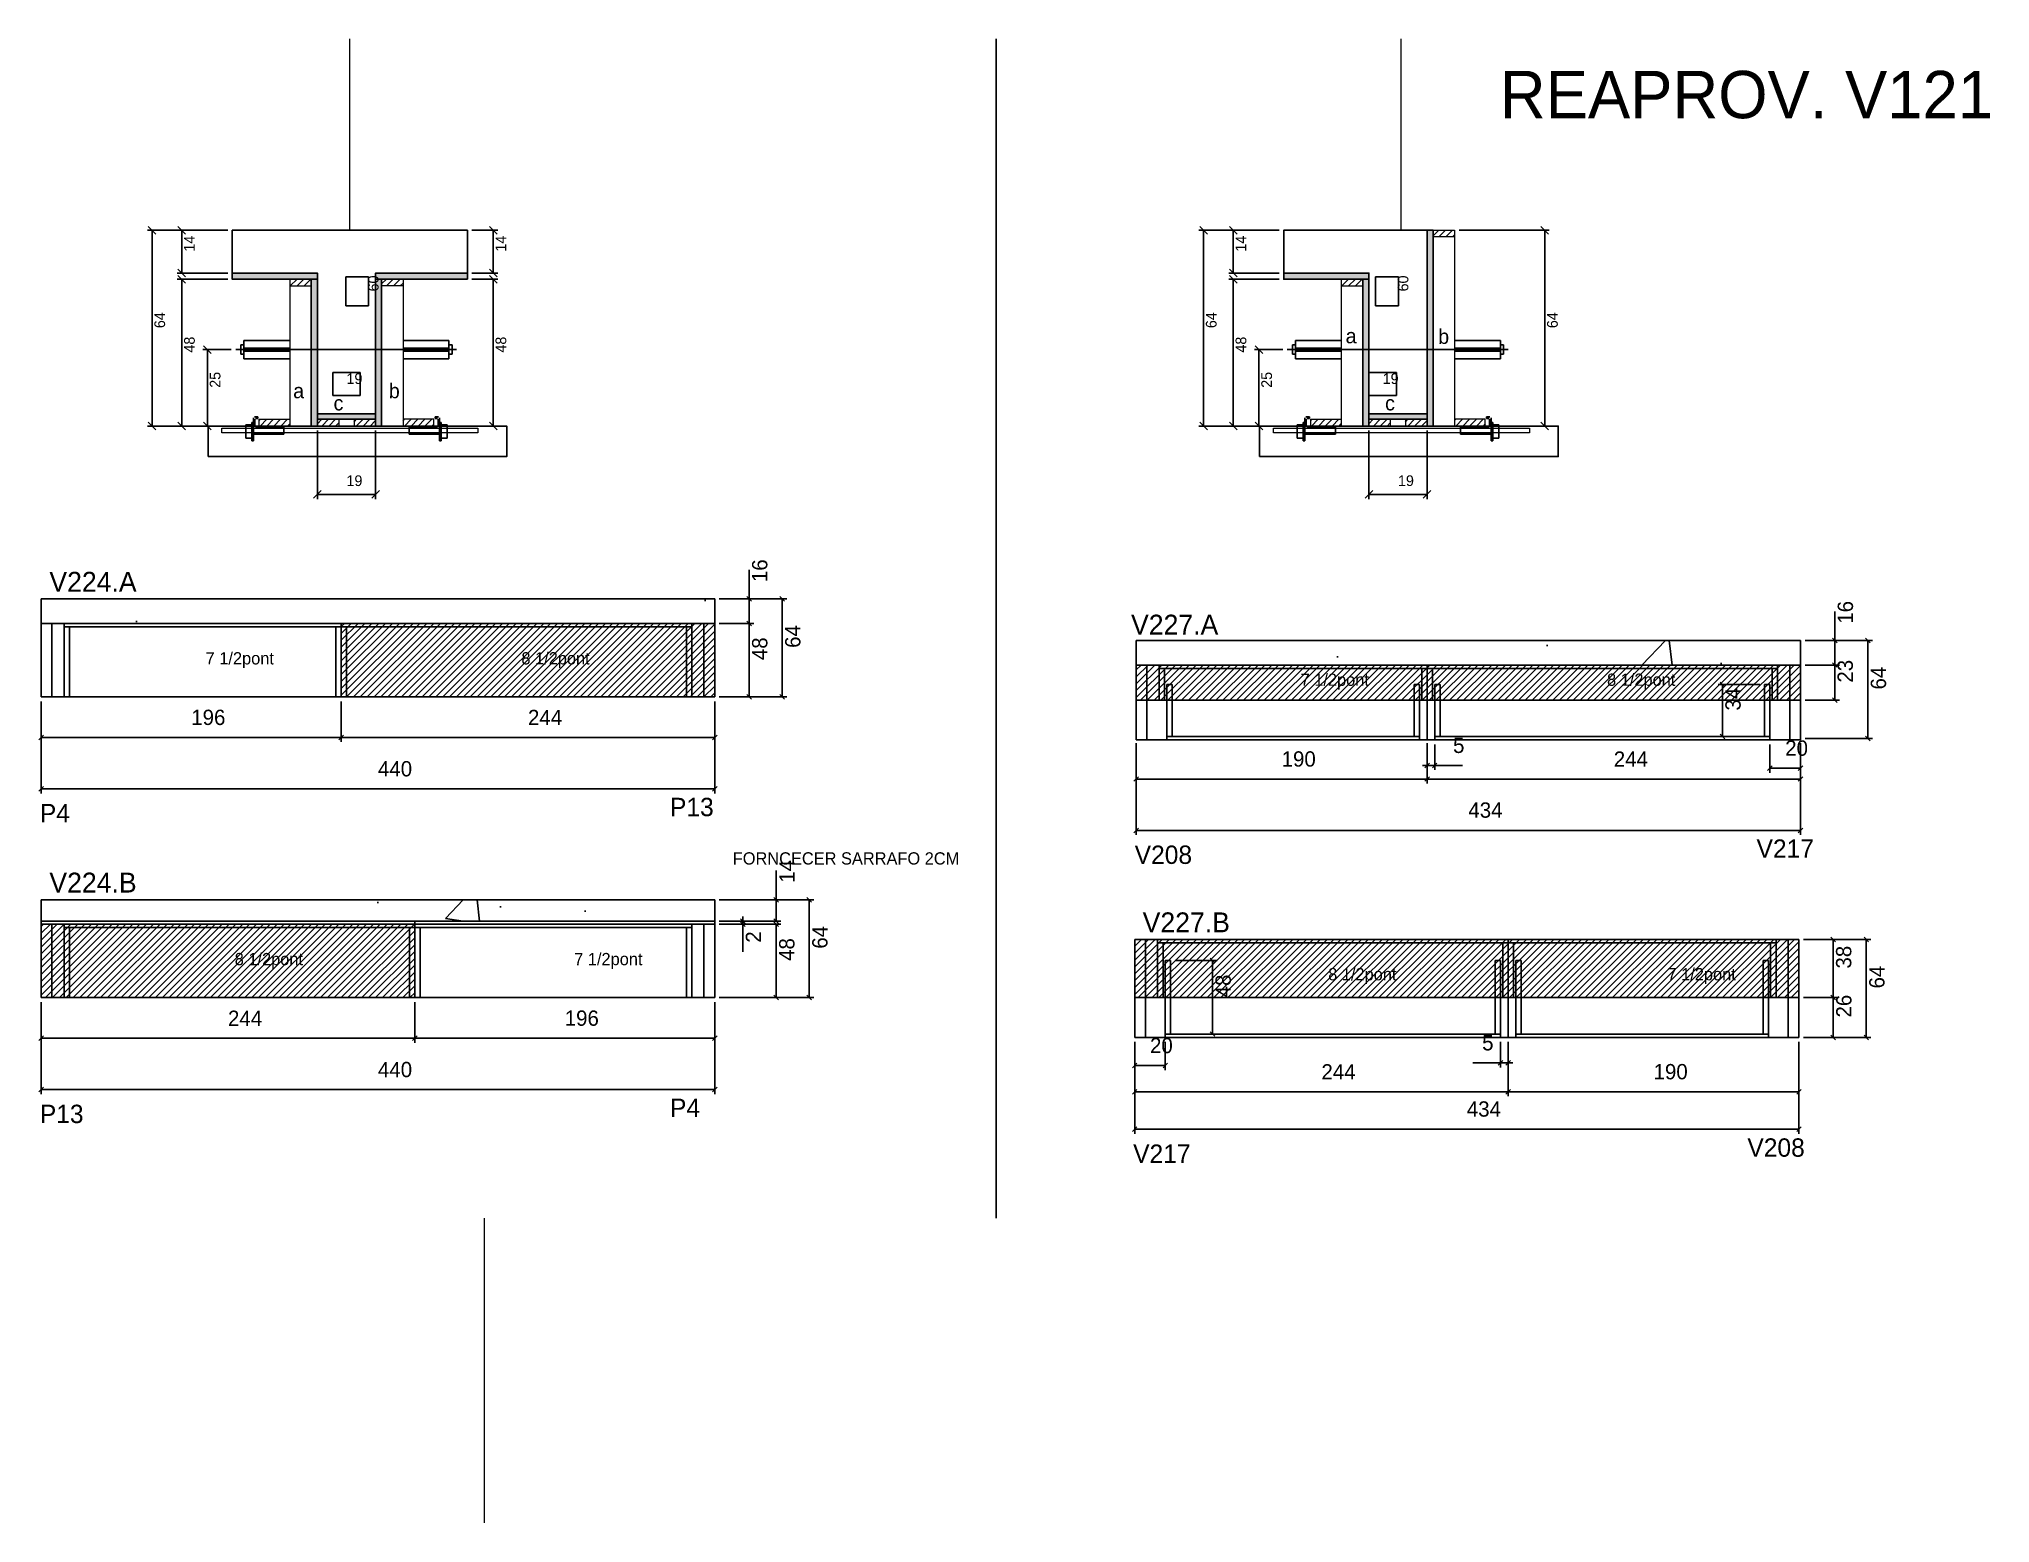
# Model space of a CAD drawing. Header units: metres. Extents: x 2856 to 4131, y 4856 to 5826.
import ezdxf

# ---------------------------------------------------------------- set-up
doc = ezdxf.new("R2010")
doc.units = ezdxf.units.M
for name, color, linetype in [('5', 7, 'Continuous'), ('barrote', 7, 'Continuous'), ('CONCRETO', 7, 'Continuous'), ('COTA', 7, 'Continuous'), ('Cota Seção (2x)', 7, 'Continuous'), ('detalhes', 7, 'Continuous'), ('FOLHA MB', 7, 'Continuous'), ('Hachura', 7, 'Continuous'), ('Madeira', 7, 'Continuous'), ('Painéis', 7, 'Continuous'), ('presilha', 7, 'Continuous'), ('REAPROVEITAMENTO', 7, 'Continuous'), ('SARR_2.2x7', 7, 'Continuous'), ('SARR_3.5x7', 7, 'Continuous'), ('SARRAFO DE PRESSAO', 7, 'Continuous'), ('SCO-___-LAJ', 7, 'Continuous'), ('TENSOR', 7, 'Continuous'), ('texto', 7, 'Continuous'), ('Texto Seção', 7, 'Continuous')]:
    doc.layers.add(name, color=color, linetype=linetype)

msp = doc.modelspace()

# ---------------------------------------------------------------- hatches: boundary and pattern name
at = {"layer": 'COTA'}
h = msp.add_hatch(dxfattribs=at)
h.set_pattern_fill('AR-CONC')
h.paths.add_polyline_path([(3297.7, 5460.5), (3297.7, 5444.5), (2857.7, 5444.5), (2857.7, 5460.5), (3297.7, 5460.5)])
h = msp.add_hatch(dxfattribs=at)
h.set_pattern_fill('AR-CONC')
h.paths.add_polyline_path([(3573.1, 5433.3), (3573.1, 5417.3), (4007.1, 5417.3), (4007.1, 5433.3), (3573.1, 5433.3)])
h = msp.add_hatch(dxfattribs=at)
h.set_pattern_fill('AR-CONC')
h.paths.add_polyline_path([(2857.7, 5263.9), (2857.7, 5249.9), (3297.7, 5249.9), (3297.7, 5263.9), (2857.7, 5263.9)])
at = {"layer": 'Hachura'}
h = msp.add_hatch(color=7, dxfattribs=at)
h.dxf.hatch_style = 1
h.paths.add_polyline_path([(3767.1, 5701.5), (3763.1, 5701.5), (3763.1, 5573.5), (3767.1, 5573.5), (3767.1, 5701.5)])
h = msp.add_hatch(dxfattribs=at)
h.set_pattern_fill('ANSI31')
h.paths.add_polyline_path([(3767.1, 5697.1), (3767.1, 5701.5), (3781.1, 5701.5), (3781.1, 5697.1), (3767.1, 5697.1)])
h = msp.add_hatch(color=7, dxfattribs=at)
h.dxf.hatch_style = 1
h.paths.add_polyline_path([(3038.1, 5669.5), (3038.1, 5673.5), (2982.5, 5673.5), (2982.5, 5669.5), (3038.1, 5669.5)])
h = msp.add_hatch(color=7, dxfattribs=at)
h.dxf.hatch_style = 1
h.paths.add_polyline_path([(3034.1, 5673.5), (3038.1, 5673.5), (3038.1, 5573.5), (3034.1, 5573.5), (3034.1, 5673.5)])
h = msp.add_hatch(color=7, dxfattribs=at)
h.dxf.hatch_style = 1
h.paths.add_polyline_path([(3080.1, 5673.5), (3076.1, 5673.5), (3076.1, 5573.5), (3080.1, 5573.5), (3080.1, 5673.5)])
h = msp.add_hatch(color=7, dxfattribs=at)
h.dxf.hatch_style = 1
h.paths.add_polyline_path([(3136.1, 5669.5), (3136.1, 5673.5), (3076.1, 5673.5), (3076.1, 5669.5), (3136.1, 5669.5)])
h = msp.add_hatch(color=7, dxfattribs=at)
h.dxf.hatch_style = 1
h.paths.add_polyline_path([(3725.1, 5669.5), (3725.1, 5673.5), (3669.5, 5673.5), (3669.5, 5669.5), (3725.1, 5669.5)])
h = msp.add_hatch(color=7, dxfattribs=at)
h.dxf.hatch_style = 1
h.paths.add_polyline_path([(3721.1, 5673.5), (3725.1, 5673.5), (3725.1, 5573.5), (3721.1, 5573.5), (3721.1, 5673.5)])
h = msp.add_hatch(dxfattribs=at)
h.set_pattern_fill('ANSI31')
h.paths.add_polyline_path([(3034.1, 5665.1), (3034.1, 5669.5), (3020.1, 5669.5), (3020.1, 5665.1), (3034.1, 5665.1)])
h = msp.add_hatch(dxfattribs=at)
h.set_pattern_fill('ANSI31')
h.paths.add_polyline_path([(3080.1, 5665.1), (3080.1, 5669.5), (3094.1, 5669.5), (3094.1, 5665.1), (3080.1, 5665.1)])
h = msp.add_hatch(dxfattribs=at)
h.set_pattern_fill('ANSI31')
h.paths.add_polyline_path([(3721.1, 5665.1), (3721.1, 5669.5), (3707.1, 5669.5), (3707.1, 5665.1), (3721.1, 5665.1)])
h = msp.add_hatch(dxfattribs=at)
h.set_pattern_fill('ANSI31')
h.paths.add_polyline_path([(3000.1, 5573.5), (3000.1, 5577.9), (3020.1, 5577.9), (3020.1, 5573.5), (3000.1, 5573.5)])
h = msp.add_hatch(color=7, dxfattribs=at)
h.dxf.hatch_style = 1
h.paths.add_polyline_path([(3076.1, 5577.9), (3076.1, 5581.5), (3038.1, 5581.5), (3038.1, 5577.9), (3076.1, 5577.9)])
h = msp.add_hatch(dxfattribs=at)
h.set_pattern_fill('ANSI31')
h.paths.add_polyline_path([(3038.1, 5573.5), (3038.1, 5577.9), (3052.1, 5577.9), (3052.1, 5573.5), (3038.1, 5573.5)])
h = msp.add_hatch(dxfattribs=at)
h.set_pattern_fill('ANSI31')
h.paths.add_polyline_path([(3076.1, 5573.5), (3076.1, 5577.9), (3062.1, 5577.9), (3062.1, 5573.5), (3076.1, 5573.5)])
h = msp.add_hatch(dxfattribs=at)
h.set_pattern_fill('ANSI31')
h.paths.add_polyline_path([(3114.1, 5573.5), (3114.1, 5577.9), (3094.1, 5577.9), (3094.1, 5573.5), (3114.1, 5573.5)])
h = msp.add_hatch(dxfattribs=at)
h.set_pattern_fill('ANSI31')
h.paths.add_polyline_path([(3687.1, 5573.5), (3687.1, 5577.9), (3707.1, 5577.9), (3707.1, 5573.5), (3687.1, 5573.5)])
h = msp.add_hatch(color=7, dxfattribs=at)
h.dxf.hatch_style = 1
h.paths.add_polyline_path([(3763.1, 5577.9), (3763.1, 5581.5), (3725.1, 5581.5), (3725.1, 5577.9), (3763.1, 5577.9)])
h = msp.add_hatch(dxfattribs=at)
h.set_pattern_fill('ANSI31')
h.paths.add_polyline_path([(3725.1, 5573.5), (3725.1, 5577.9), (3739.1, 5577.9), (3739.1, 5573.5), (3725.1, 5573.5)])
h = msp.add_hatch(dxfattribs=at)
h.set_pattern_fill('ANSI31')
h.paths.add_polyline_path([(3763.1, 5573.5), (3763.1, 5577.9), (3749.1, 5577.9), (3749.1, 5573.5), (3763.1, 5573.5)])
h = msp.add_hatch(dxfattribs=at)
h.set_pattern_fill('ANSI31')
h.paths.add_polyline_path([(3801.1, 5573.5), (3801.1, 5577.9), (3781.1, 5577.9), (3781.1, 5573.5), (3801.1, 5573.5)])
at = {"layer": 'REAPROVEITAMENTO'}
h = msp.add_hatch(dxfattribs=at)
h.set_pattern_fill('ANSI31')
h.paths.add_polyline_path([(3053.7, 5396.5), (3297.7, 5396.5), (3297.7, 5444.5), (3053.7, 5444.5), (3053.7, 5396.5)])
h = msp.add_hatch(dxfattribs=at)
h.set_pattern_fill('ANSI31')
h.paths.add_polyline_path([(3573.1, 5417.3), (3573.1, 5394.3), (4007.1, 5394.3), (4007.1, 5417.3), (3573.1, 5417.3)])
h = msp.add_hatch(dxfattribs=at)
h.set_pattern_fill('ANSI31')
h.paths.add_polyline_path([(2857.7, 5199.9), (3101.7, 5199.9), (3101.7, 5247.9), (2857.7, 5247.9), (2857.7, 5199.9)])
h = msp.add_hatch(dxfattribs=at)
h.set_pattern_fill('ANSI31')
h.paths.add_polyline_path([(4006.1, 5199.9), (4006.1, 5237.9), (3572.1, 5237.9), (3572.1, 5199.9), (4006.1, 5199.9)])

# ---------------------------------------------------------------- linework, layer by layer
at = {"color": 7, "lineweight": 25}
for p, q in [((2988.1, 5626.5), (2988.1, 5620.5)), ((2988.1, 5626.5), (2990.1, 5626.5)), ((2990.1, 5629.5), (2990.1, 5617.5)), ((2990.1, 5629.5), (3020.1, 5629.5)), ((3020.1, 5624.5), (2990.1, 5624.5)), ((3020.1, 5622.5), (2990.1, 5622.5)), ((3124.1, 5629.5), (3094.1, 5629.5)), ((3094.1, 5624.5), (3124.1, 5624.5)), ((3094.1, 5622.5), (3124.1, 5622.5)), ((3124.1, 5629.5), (3124.1, 5617.5)), ((3124.1, 5626.5), (3126.1, 5626.5)), ((3126.1, 5626.5), (3126.1, 5620.5)), ((3675.1, 5626.5), (3675.1, 5620.5)), ((3675.1, 5626.5), (3677.1, 5626.5)), ((3677.1, 5629.5), (3677.1, 5617.5)), ((3677.1, 5629.5), (3707.1, 5629.5)), ((3707.1, 5624.5), (3677.1, 5624.5)), ((3707.1, 5622.5), (3677.1, 5622.5)), ((3811.1, 5629.5), (3781.1, 5629.5)), ((3781.1, 5624.5), (3811.1, 5624.5)), ((3781.1, 5622.5), (3811.1, 5622.5)), ((3811.1, 5629.5), (3811.1, 5617.5)), ((3811.1, 5626.5), (3813.1, 5626.5)), ((3813.1, 5626.5), (3813.1, 5620.5)), ((2990.1, 5620.5), (2988.1, 5620.5)), ((2990.1, 5617.5), (3020.1, 5617.5)), ((3124.1, 5617.5), (3094.1, 5617.5)), ((3124.1, 5620.5), (3126.1, 5620.5)), ((3677.1, 5620.5), (3675.1, 5620.5)), ((3677.1, 5617.5), (3707.1, 5617.5)), ((3811.1, 5617.5), (3781.1, 5617.5)), ((3811.1, 5620.5), (3813.1, 5620.5))]:
    msp.add_line(p, q, dxfattribs=at)
at = {"layer": 'barrote', "color": 251, "lineweight": 25}
for points in [[(2966.7, 5553.5), (3161.8, 5553.5), (3161.8, 5573.5), (2966.7, 5573.5)], [(3653.7, 5553.5), (3848.8, 5553.5), (3848.8, 5573.5), (3653.7, 5573.5)]]:
    msp.add_lwpolyline(points, close=True, dxfattribs=at)
at = {"layer": 'CONCRETO', "color": 251, "lineweight": 25}
for points in [[(2982.5, 5673.5), (2982.5, 5701.5), (3136.1, 5701.5), (3136.1, 5673.5), (3076.1, 5673.5), (3076.1, 5581.5), (3038.1, 5581.5), (3038.1, 5673.5)], [(3669.5, 5673.5), (3669.5, 5701.5), (3763.1, 5701.5), (3763.1, 5673.5), (3763.1, 5673.5), (3763.1, 5581.5), (3725.1, 5581.5), (3725.1, 5673.5)]]:
    msp.add_lwpolyline(points, close=True, dxfattribs=at)
at = {"layer": 'COTA', "color": 241, "lineweight": 25}
for p, q in [((3481.7, 5826.5), (3481.7, 5055.7)), ((3297.7, 5460.5), (2857.7, 5460.5)), ((2857.7, 5444.5), (2857.7, 5460.5)), ((3297.7, 5444.5), (3297.7, 5460.5)), ((4007.1, 5433.3), (3573.1, 5433.3)), ((3573.1, 5417.3), (3573.1, 5433.3)), ((4007.1, 5417.3), (4007.1, 5433.3)), ((2857.7, 5263.9), (3297.7, 5263.9)), ((2857.7, 5249.9), (2857.7, 5263.9)), ((3297.7, 5249.9), (3297.7, 5263.9))]:
    msp.add_line(p, q, dxfattribs=at)
at = {"layer": 'COTA', "color": 4, "lineweight": 25}
for p, q in [((2979.5, 5701.5), (2927.1, 5701.5)), ((2930.1, 5573.5), (2930.1, 5701.5)), ((2979.5, 5701.5), (2946.5, 5701.5)), ((2949.5, 5701.5), (2949.5, 5673.5)), ((3139.1, 5701.5), (3156, 5701.5)), ((3153, 5701.5), (3153, 5673.5)), ((3666.5, 5701.5), (3614.1, 5701.5)), ((3617.1, 5573.5), (3617.1, 5701.5)), ((3666.5, 5701.5), (3633.5, 5701.5)), ((3636.5, 5701.5), (3636.5, 5673.5)), ((3784.1, 5701.5), (3843, 5701.5)), ((3840, 5573.5), (3840, 5701.5)), ((2979.5, 5673.5), (2946.5, 5673.5)), ((3139.1, 5673.5), (3156, 5673.5)), ((3666.5, 5673.5), (3633.5, 5673.5)), ((2979.5, 5669.5), (2946.5, 5669.5)), ((2949.5, 5669.5), (2949.5, 5573.5)), ((3139.1, 5669.5), (3156, 5669.5)), ((3153, 5573.5), (3153, 5669.5)), ((3666.5, 5669.5), (3633.5, 5669.5)), ((3636.5, 5669.5), (3636.5, 5573.5)), ((2981.8, 5623.5), (2963.3, 5623.5)), ((2966.3, 5623.5), (2966.3, 5573.5)), ((3668.8, 5623.5), (3650.3, 5623.5)), ((3653.3, 5623.5), (3653.3, 5573.5)), ((3001.5, 5573.5), (2927.1, 5573.5)), ((3001.5, 5573.5), (2946.5, 5573.5)), ((2981.8, 5573.5), (2963.3, 5573.5)), ((3038.1, 5570.5), (3038.1, 5525.8)), ((3076.1, 5570.5), (3076.1, 5525.8)), ((3112.7, 5573.5), (3156, 5573.5)), ((3688.5, 5573.5), (3614.1, 5573.5)), ((3688.5, 5573.5), (3633.5, 5573.5)), ((3668.8, 5573.5), (3650.3, 5573.5)), ((3725.1, 5570.5), (3725.1, 5525.8)), ((3763.1, 5570.5), (3763.1, 5525.8)), ((3799.7, 5573.5), (3843, 5573.5)), ((3038.1, 5528.8), (3076.1, 5528.8)), ((3725.1, 5528.8), (3763.1, 5528.8)), ((3320.2, 5460.5), (3320.2, 5479.5)), ((3300.7, 5460.5), (3323.2, 5460.5)), ((3300.7, 5460.5), (3344.8, 5460.5)), ((3320.2, 5444.5), (3320.2, 5460.5)), ((3341.8, 5460.5), (3341.8, 5396.5)), ((3300.7, 5444.5), (3323.2, 5444.5)), ((3300.7, 5444.5), (3323.2, 5444.5)), ((3320.2, 5444.5), (3320.2, 5396.5)), ((4010.1, 5433.3), (4054.1, 5433.3)), ((4051.1, 5433.3), (4051.1, 5369.3)), ((4010.1, 5417.3), (4032.5, 5417.3)), ((4029.5, 5417.3), (4029.5, 5394.3)), ((2857.7, 5393.5), (2857.7, 5367)), ((2857.7, 5393.5), (2857.7, 5333.4)), ((3053.7, 5393.5), (3053.7, 5367)), ((3053.7, 5393.5), (3053.7, 5367)), ((3297.7, 5393.5), (3297.7, 5367)), ((3297.7, 5393.5), (3297.7, 5333.4)), ((3300.7, 5396.5), (3323.2, 5396.5)), ((3300.7, 5396.5), (3344.8, 5396.5)), ((4010.1, 5394.3), (4032.5, 5394.3)), ((3053.7, 5370), (2857.7, 5370)), ((3297.7, 5370), (3053.7, 5370)), ((3573.1, 5366.3), (3573.1, 5339.8)), ((3573.1, 5366.3), (3573.1, 5306.2)), ((3763.1, 5366.3), (3763.1, 5339.8)), ((3763.1, 5366.3), (3763.1, 5339.8)), ((4007.1, 5366.3), (4007.1, 5339.8)), ((4007.1, 5366.3), (4007.1, 5306.2)), ((4010.1, 5369.3), (4054.1, 5369.3)), ((3763.1, 5342.8), (3573.1, 5342.8)), ((4007.1, 5342.8), (3763.1, 5342.8)), ((3297.7, 5336.4), (2857.7, 5336.4)), ((4007.1, 5309.2), (3573.1, 5309.2)), ((3337.9, 5263.9), (3337.9, 5283)), ((3300.7, 5263.9), (3340.9, 5263.9)), ((3300.7, 5263.9), (3362.5, 5263.9)), ((3337.9, 5249.9), (3337.9, 5263.9)), ((3359.5, 5263.9), (3359.5, 5199.9)), ((3300.7, 5249.9), (3340.9, 5249.9)), ((3300.7, 5247.9), (3340.9, 5247.9)), ((3337.9, 5247.9), (3337.9, 5199.9)), ((4009.1, 5237.9), (4031.5, 5237.9)), ((4009.1, 5237.9), (4053.1, 5237.9)), ((4028.5, 5237.9), (4028.5, 5199.9)), ((4050.1, 5237.9), (4050.1, 5173.9)), ((2857.7, 5196.9), (2857.7, 5170.4)), ((2857.7, 5196.9), (2857.7, 5136.8)), ((3101.7, 5196.9), (3101.7, 5170.4)), ((3101.7, 5196.9), (3101.7, 5170.4)), ((3297.7, 5196.9), (3297.7, 5170.4)), ((3297.7, 5196.9), (3297.7, 5136.8)), ((3300.7, 5199.9), (3340.9, 5199.9)), ((3300.7, 5199.9), (3362.5, 5199.9)), ((4009.1, 5199.9), (4031.5, 5199.9)), ((2857.7, 5173.4), (3101.7, 5173.4)), ((3101.7, 5173.4), (3297.7, 5173.4)), ((3572.1, 5170.9), (3572.1, 5135.4)), ((3572.1, 5170.9), (3572.1, 5110.9)), ((3816.1, 5170.9), (3816.1, 5135.4)), ((3816.1, 5170.9), (3816.1, 5135.4)), ((4006.1, 5170.9), (4006.1, 5135.4)), ((4006.1, 5170.9), (4006.1, 5110.9)), ((4009.1, 5173.9), (4053.1, 5173.9)), ((2857.7, 5139.8), (3297.7, 5139.8)), ((3572.1, 5138.4), (3816.1, 5138.4)), ((3816.1, 5138.4), (4006.1, 5138.4)), ((3572.1, 5113.9), (4006.1, 5113.9))]:
    msp.add_line(p, q, dxfattribs=at)
at = {"layer": 'COTA', "color": 0, "lineweight": 25}
for p, q in [((3321.7, 5459), (3318.7, 5462)), ((3343.3, 5459), (3340.3, 5462)), ((3321.7, 5443), (3318.7, 5446)), ((3318.7, 5446), (3321.7, 5443)), ((4052.6, 5431.8), (4049.6, 5434.8)), ((4031, 5415.8), (4028, 5418.8)), ((3318.7, 5398), (3321.7, 5395)), ((3340.3, 5398), (3343.3, 5395)), ((4028, 5395.8), (4031, 5392.8)), ((2859.2, 5371.5), (2856.2, 5368.5)), ((3055.2, 5371.5), (3052.2, 5368.5)), ((3052.2, 5368.5), (3055.2, 5371.5)), ((3296.2, 5368.5), (3299.2, 5371.5)), ((4049.6, 5370.8), (4052.6, 5367.8)), ((3574.6, 5344.3), (3571.6, 5341.3)), ((3764.6, 5344.3), (3761.6, 5341.3)), ((3761.6, 5341.3), (3764.6, 5344.3)), ((4005.6, 5341.3), (4008.6, 5344.3)), ((2859.2, 5337.9), (2856.2, 5334.9)), ((3296.2, 5334.9), (3299.2, 5337.9)), ((3574.6, 5310.7), (3571.6, 5307.7)), ((4005.6, 5307.7), (4008.6, 5310.7)), ((3339.4, 5262.4), (3336.4, 5265.4)), ((3361, 5262.4), (3358, 5265.4)), ((3336.4, 5251.4), (3339.4, 5248.4)), ((3339.4, 5246.4), (3336.4, 5249.4)), ((4030, 5236.4), (4027, 5239.4)), ((4051.6, 5236.4), (4048.6, 5239.4)), ((3336.4, 5201.4), (3339.4, 5198.4)), ((3358, 5201.4), (3361, 5198.4)), ((4027, 5201.4), (4030, 5198.4)), ((4048.6, 5175.4), (4051.6, 5172.4)), ((2859.2, 5174.9), (2856.2, 5171.9)), ((3100.2, 5171.9), (3103.2, 5174.9)), ((3103.2, 5174.9), (3100.2, 5171.9)), ((3296.2, 5171.9), (3299.2, 5174.9)), ((2859.2, 5141.3), (2856.2, 5138.3)), ((3296.2, 5138.3), (3299.2, 5141.3)), ((3573.6, 5139.9), (3570.6, 5136.9)), ((3814.6, 5136.9), (3817.6, 5139.9)), ((3817.6, 5139.9), (3814.6, 5136.9)), ((4004.6, 5136.9), (4007.6, 5139.9)), ((3573.6, 5115.4), (3570.6, 5112.4)), ((4004.6, 5112.4), (4007.6, 5115.4))]:
    msp.add_line(p, q, dxfattribs=at)
for points in [[(2932.6, 5699), (2927.6, 5704)], [(2952, 5699), (2947, 5704)], [(3155.5, 5699), (3150.5, 5704)], [(3619.6, 5699), (3614.6, 5704)], [(3639, 5699), (3634, 5704)], [(3842.5, 5699), (3837.5, 5704)], [(2947, 5676), (2952, 5671)], [(3150.5, 5676), (3155.5, 5671)], [(3634, 5676), (3639, 5671)], [(2952, 5667), (2947, 5672)], [(3155.5, 5667), (3150.5, 5672)], [(3639, 5667), (3634, 5672)], [(2968.8, 5621), (2963.8, 5626)], [(3655.8, 5621), (3650.8, 5626)], [(2927.6, 5576), (2932.6, 5571)], [(2947, 5576), (2952, 5571)], [(2963.8, 5576), (2968.8, 5571)], [(3150.5, 5576), (3155.5, 5571)], [(3614.6, 5576), (3619.6, 5571)], [(3634, 5576), (3639, 5571)], [(3650.8, 5576), (3655.8, 5571)], [(3837.5, 5576), (3842.5, 5571)], [(3040.6, 5531.3), (3035.6, 5526.3)], [(3073.6, 5526.3), (3078.6, 5531.3)], [(3727.6, 5531.3), (3722.6, 5526.3)], [(3760.6, 5526.3), (3765.6, 5531.3)]]:
    msp.add_lwpolyline(points, dxfattribs=at)
at = {"layer": 'Cota Seção (2x)', "color": 180, "lineweight": 25}
for p, q in [((3071.6, 5671), (3056.6, 5671)), ((3056.6, 5671), (3056.6, 5652)), ((3071.6, 5652), (3071.6, 5671)), ((3744.4, 5671), (3729.4, 5671)), ((3729.4, 5671), (3729.4, 5652)), ((3744.4, 5652), (3744.4, 5671)), ((3056.6, 5652), (3071.6, 5652)), ((3729.4, 5652), (3744.4, 5652)), ((3066.1, 5608.5), (3048.1, 5608.5)), ((3048.1, 5608.5), (3048.1, 5593.5)), ((3066.1, 5593.5), (3066.1, 5608.5)), ((3743.1, 5608.5), (3725.1, 5608.5)), ((3725.1, 5608.5), (3725.1, 5593.5)), ((3743.1, 5593.5), (3743.1, 5608.5)), ((3048.1, 5593.5), (3066.1, 5593.5)), ((3725.1, 5593.5), (3743.1, 5593.5))]:
    msp.add_line(p, q, dxfattribs=at)
at = {"layer": 'Madeira', "color": 126, "lineweight": 18}
for points in [[(3767.1, 5697.1), (3767.1, 5701.5), (3781.1, 5701.5), (3781.1, 5697.1)], [(3767.1, 5701.5), (3781.1, 5701.5), (3781.1, 5573.5), (3767.1, 5573.5)], [(3034.1, 5665.1), (3034.1, 5669.5), (3020.1, 5669.5), (3020.1, 5665.1)], [(3034.1, 5669.5), (3020.1, 5669.5), (3020.1, 5573.5), (3034.1, 5573.5)], [(3080.1, 5665.1), (3080.1, 5669.5), (3094.1, 5669.5), (3094.1, 5665.1)], [(3080.1, 5669.5), (3094.1, 5669.5), (3094.1, 5573.5), (3080.1, 5573.5)], [(3721.1, 5665.1), (3721.1, 5669.5), (3707.1, 5669.5), (3707.1, 5665.1)], [(3721.1, 5669.5), (3707.1, 5669.5), (3707.1, 5573.5), (3721.1, 5573.5)], [(3000.1, 5573.5), (3000.1, 5577.9), (3020.1, 5577.9), (3020.1, 5573.5)], [(3038.1, 5573.5), (3038.1, 5577.9), (3052.1, 5577.9), (3052.1, 5573.5)], [(3076.1, 5573.5), (3076.1, 5577.9), (3062.1, 5577.9), (3062.1, 5573.5)], [(3114.1, 5573.5), (3114.1, 5577.9), (3094.1, 5577.9), (3094.1, 5573.5)], [(3687.1, 5573.5), (3687.1, 5577.9), (3707.1, 5577.9), (3707.1, 5573.5)], [(3725.1, 5573.5), (3725.1, 5577.9), (3739.1, 5577.9), (3739.1, 5573.5)], [(3763.1, 5573.5), (3763.1, 5577.9), (3749.1, 5577.9), (3749.1, 5573.5)], [(3801.1, 5573.5), (3801.1, 5577.9), (3781.1, 5577.9), (3781.1, 5573.5)]]:
    msp.add_lwpolyline(points, close=True, dxfattribs=at)
at = {"layer": 'Painéis', "color": 200, "lineweight": 25}
for p, q in [((3297.7, 5444.5), (2857.7, 5444.5)), ((2857.7, 5396.5), (2857.7, 5444.5)), ((3053.7, 5396.5), (3053.7, 5444.5)), ((3297.7, 5396.5), (3297.7, 5444.5)), ((4007.1, 5417.3), (3573.1, 5417.3)), ((3573.1, 5394.3), (3573.1, 5417.3)), ((3763.1, 5394.3), (3763.1, 5417.3)), ((4007.1, 5394.3), (4007.1, 5417.3)), ((3297.7, 5396.5), (2857.7, 5396.5)), ((4007.1, 5394.3), (3573.1, 5394.3)), ((3573.1, 5394.3), (3573.1, 5368.3)), ((3763.1, 5394.3), (3763.1, 5368.3)), ((4007.1, 5368.3), (4007.1, 5394.3)), ((4007.1, 5368.3), (3573.1, 5368.3)), ((2857.7, 5247.9), (3297.7, 5247.9)), ((2857.7, 5199.9), (2857.7, 5247.9)), ((3101.7, 5199.9), (3101.7, 5247.9)), ((3297.7, 5199.9), (3297.7, 5247.9)), ((3572.1, 5237.9), (4006.1, 5237.9)), ((3572.1, 5199.9), (3572.1, 5237.9)), ((3816.1, 5199.9), (3816.1, 5237.9)), ((4006.1, 5199.9), (4006.1, 5237.9)), ((2857.7, 5199.9), (3297.7, 5199.9)), ((3572.1, 5199.9), (4006.1, 5199.9)), ((3572.1, 5173.9), (3572.1, 5199.9)), ((3816.1, 5199.9), (3816.1, 5173.9)), ((4006.1, 5199.9), (4006.1, 5173.9)), ((3572.1, 5173.9), (4006.1, 5173.9))]:
    msp.add_line(p, q, dxfattribs=at)
at = {"layer": 'Painéis', "color": 4, "lineweight": 25}
for p, q in [((4029.5, 5433.3), (4029.5, 5452.3)), ((4010.1, 5433.3), (4032.5, 5433.3)), ((4029.5, 5417.3), (4029.5, 5433.3)), ((4010.1, 5417.3), (4032.5, 5417.3)), ((3980.6, 5404.5), (3953.2, 5404.5)), ((3956.2, 5404.5), (3956.2, 5370.5)), ((3980.6, 5370.5), (3953.2, 5370.5)), ((3763.1, 5365.3), (3763.1, 5348.7)), ((3768.1, 5365.3), (3768.1, 5348.7)), ((3987.1, 5365.3), (3987.1, 5346.9)), ((4007.1, 5365.3), (4007.1, 5346.9)), ((3763.1, 5351.7), (3760.1, 5351.7)), ((3763.1, 5351.7), (3768.1, 5351.7)), ((3768.1, 5351.7), (3786.2, 5351.7)), ((4007.1, 5349.9), (3987.1, 5349.9)), ((3316, 5249.9), (3316, 5252.9)), ((3300.7, 5249.9), (3319, 5249.9)), ((3300.7, 5247.9), (3319, 5247.9)), ((3316, 5249.9), (3316, 5247.9)), ((3316, 5247.9), (3316, 5229.8)), ((3598.6, 5224.1), (3626, 5224.1)), ((3623, 5224.1), (3623, 5176.1)), ((4009.1, 5199.9), (4031.5, 5199.9)), ((4028.5, 5199.9), (4028.5, 5173.9)), ((3598.6, 5176.1), (3626, 5176.1)), ((3572.1, 5170.9), (3572.1, 5152.5)), ((3592.1, 5170.9), (3592.1, 5152.5)), ((3811.1, 5170.9), (3811.1, 5154.3)), ((3816.1, 5170.9), (3816.1, 5154.3)), ((4009.1, 5173.9), (4031.5, 5173.9)), ((3572.1, 5155.5), (3592.1, 5155.5)), ((3811.1, 5157.3), (3793, 5157.3)), ((3816.1, 5157.3), (3811.1, 5157.3)), ((3816.1, 5157.3), (3819.1, 5157.3))]:
    msp.add_line(p, q, dxfattribs=at)
at = {"layer": 'Painéis', "color": 0, "lineweight": 25}
for p, q in [((4031, 5431.8), (4028, 5434.8)), ((4028, 5418.8), (4031, 5415.8)), ((3957.7, 5403), (3954.7, 5406)), ((3954.7, 5372), (3957.7, 5369)), ((3761.6, 5350.2), (3764.6, 5353.2)), ((3769.6, 5353.2), (3766.6, 5350.2)), ((3988.6, 5351.4), (3985.6, 5348.4)), ((4005.6, 5348.4), (4008.6, 5351.4)), ((3314.5, 5251.4), (3317.5, 5248.4)), ((3317.5, 5246.4), (3314.5, 5249.4)), ((3624.5, 5222.6), (3621.5, 5225.6)), ((4030, 5198.4), (4027, 5201.4)), ((3621.5, 5177.6), (3624.5, 5174.6)), ((4027, 5175.4), (4030, 5172.4)), ((3573.6, 5157), (3570.6, 5154)), ((3590.6, 5154), (3593.6, 5157)), ((3809.6, 5155.8), (3812.6, 5158.8)), ((3817.6, 5158.8), (3814.6, 5155.8))]:
    msp.add_line(p, q, dxfattribs=at)
at = {"layer": 'Painéis', "color": 200, "lineweight": 25}
for points in [[(3767.1, 5701.5), (3763.1, 5701.5), (3763.1, 5573.5), (3767.1, 5573.5)], [(3038.1, 5669.5), (3038.1, 5673.5), (2982.5, 5673.5), (2982.5, 5669.5)], [(3136.1, 5669.5), (3136.1, 5673.5), (3076.1, 5673.5), (3076.1, 5669.5)], [(3725.1, 5669.5), (3725.1, 5673.5), (3669.5, 5673.5), (3669.5, 5669.5)], [(3034.1, 5669.5), (3038.1, 5669.5), (3038.1, 5573.5), (3034.1, 5573.5)], [(3080.1, 5669.5), (3076.1, 5669.5), (3076.1, 5573.5), (3080.1, 5573.5)], [(3721.1, 5669.5), (3725.1, 5669.5), (3725.1, 5573.5), (3721.1, 5573.5)], [(3076.1, 5577.9), (3076.1, 5581.5), (3038.1, 5581.5), (3038.1, 5577.9)], [(3763.1, 5577.9), (3763.1, 5581.5), (3725.1, 5581.5), (3725.1, 5577.9)]]:
    msp.add_lwpolyline(points, close=True, dxfattribs=at)
at = {"layer": 'presilha', "color": 1, "lineweight": 25}
for p, q in [((2991.3, 5574.2), (2995.3, 5574.2)), ((2991.3, 5574.2), (2991.3, 5565.5)), ((2995.3, 5575.9), (2996.3, 5575.9)), ((2995.3, 5563.9), (2995.3, 5575.9)), ((2995.3, 5574.2), (2995.3, 5565.5)), ((2996.3, 5572.6), (2996.3, 5578.8)), ((2996.3, 5575.9), (2996.3, 5563.9)), ((2999.3, 5579.5), (2997, 5579.5)), ((2997.3, 5573.2), (2997.3, 5578.1)), ((2999.3, 5578.5), (2997.6, 5578.5)), ((3016.3, 5572.9), (2997.6, 5572.9)), ((2999.3, 5579.5), (2999.3, 5578.5)), ((3016.3, 5572.9), (3016.3, 5568.3)), ((3098, 5572.9), (3098, 5568.3)), ((3098, 5572.9), (3116.6, 5572.9)), ((3115, 5579.5), (3115, 5578.5)), ((3115, 5579.5), (3117.2, 5579.5)), ((3115, 5578.5), (3116.6, 5578.5)), ((3117, 5573.2), (3117, 5578.1)), ((3118, 5572.6), (3118, 5578.8)), ((3119, 5575.9), (3118, 5575.9)), ((3118, 5575.9), (3118, 5563.9)), ((3119, 5563.9), (3119, 5575.9)), ((3123, 5574.2), (3119, 5574.2)), ((3119, 5574.2), (3119, 5565.5)), ((3123, 5574.2), (3123, 5565.5)), ((3678.2, 5574.2), (3682.2, 5574.2)), ((3678.2, 5574.2), (3678.2, 5565.5)), ((3682.2, 5575.9), (3683.2, 5575.9)), ((3682.2, 5563.9), (3682.2, 5575.9)), ((3682.2, 5574.2), (3682.2, 5565.5)), ((3683.2, 5572.6), (3683.2, 5578.8)), ((3683.2, 5575.9), (3683.2, 5563.9)), ((3686.2, 5579.5), (3684, 5579.5)), ((3684.2, 5573.2), (3684.2, 5578.1)), ((3686.2, 5578.5), (3684.6, 5578.5)), ((3703.2, 5572.9), (3684.6, 5572.9)), ((3686.2, 5579.5), (3686.2, 5578.5)), ((3703.2, 5572.9), (3703.2, 5568.3)), ((3785, 5572.9), (3785, 5568.3)), ((3785, 5572.9), (3803.6, 5572.9)), ((3802, 5579.5), (3802, 5578.5)), ((3802, 5579.5), (3804.2, 5579.5)), ((3802, 5578.5), (3803.6, 5578.5)), ((3804, 5573.2), (3804, 5578.1)), ((3805, 5572.6), (3805, 5578.8)), ((3806, 5575.9), (3805, 5575.9)), ((3805, 5575.9), (3805, 5563.9)), ((3806, 5563.9), (3806, 5575.9)), ((3810, 5574.2), (3806, 5574.2)), ((3806, 5574.2), (3806, 5565.5)), ((3810, 5574.2), (3810, 5565.5)), ((2995.3, 5565.5), (2991.3, 5565.5)), ((2996.3, 5563.9), (2995.3, 5563.9)), ((3016.3, 5568.3), (2996.3, 5568.3)), ((3098, 5568.3), (3118, 5568.3)), ((3118, 5563.9), (3119, 5563.9)), ((3119, 5565.5), (3123, 5565.5)), ((3682.2, 5565.5), (3678.2, 5565.5)), ((3683.2, 5563.9), (3682.2, 5563.9)), ((3703.2, 5568.3), (3683.2, 5568.3)), ((3785, 5568.3), (3805, 5568.3)), ((3805, 5563.9), (3806, 5563.9)), ((3806, 5565.5), (3810, 5565.5))]:
    msp.add_line(p, q, dxfattribs=at)
at = {"layer": 'SARR_2.2x7', "color": 40, "lineweight": 25}
for p, q in [((2864.7, 5396.5), (2864.7, 5444.5)), ((3290.7, 5396.5), (3290.7, 5444.5)), ((3053.7, 5442.3), (2872.7, 5442.3)), ((3282.7, 5442.3), (3053.7, 5442.3)), ((3580.1, 5394.3), (3580.1, 5417.3)), ((4000.1, 5394.3), (4000.1, 5417.3)), ((3763.1, 5415.1), (3588.1, 5415.1)), ((3992.1, 5415.1), (3763.1, 5415.1)), ((3580.1, 5394.3), (3580.1, 5368.3)), ((4000.1, 5394.3), (4000.1, 5368.3)), ((3593.1, 5370.5), (3758.1, 5370.5)), ((3987.1, 5370.5), (3768.1, 5370.5)), ((2857.7, 5249.9), (3101.7, 5249.9)), ((2857.7, 5249.9), (2857.7, 5247.9)), ((2864.7, 5199.9), (2864.7, 5247.9)), ((2872.7, 5245.7), (3101.7, 5245.7)), ((3101.7, 5249.9), (3297.7, 5249.9)), ((3101.7, 5247.9), (3101.7, 5249.9)), ((3101.7, 5245.7), (3282.7, 5245.7)), ((3290.7, 5199.9), (3290.7, 5247.9)), ((3297.7, 5249.9), (3297.7, 5247.9)), ((3579.1, 5199.9), (3579.1, 5237.9)), ((3587.1, 5235.7), (3816.1, 5235.7)), ((3816.1, 5235.7), (3991.1, 5235.7)), ((3999.1, 5199.9), (3999.1, 5237.9)), ((3579.1, 5199.9), (3579.1, 5173.9)), ((3999.1, 5199.9), (3999.1, 5173.9)), ((3592.1, 5176.1), (3811.1, 5176.1)), ((3986.1, 5176.1), (3821.1, 5176.1))]:
    msp.add_line(p, q, dxfattribs=at)
at = {"layer": 'SARR_3.5x7', "color": 81, "lineweight": 25}
for p, q in [((2872.7, 5444.5), (2872.7, 5396.5)), ((3282.7, 5444.5), (3282.7, 5396.5)), ((2876.2, 5442.3), (2876.2, 5396.5)), ((3050.2, 5442.3), (3050.2, 5396.5)), ((3053.7, 5442.3), (3053.7, 5396.5)), ((3057.2, 5442.3), (3057.2, 5396.5)), ((3279.2, 5442.3), (3279.2, 5396.5)), ((3588.1, 5417.3), (3588.1, 5394.3)), ((3992.1, 5417.3), (3992.1, 5394.3)), ((3591.6, 5415.1), (3591.6, 5394.3)), ((3759.6, 5415.1), (3759.6, 5394.3)), ((3763.1, 5415.1), (3763.1, 5394.3)), ((3766.6, 5415.1), (3766.6, 5394.3)), ((3988.6, 5415.1), (3988.6, 5394.3)), ((2876.2, 5396.5), (2872.7, 5396.5)), ((3053.7, 5396.5), (3050.2, 5396.5)), ((3057.2, 5396.5), (3053.7, 5396.5)), ((3282.7, 5396.5), (3279.2, 5396.5)), ((3591.6, 5394.3), (3588.1, 5394.3)), ((3593.1, 5404.5), (3593.1, 5368.3)), ((3593.1, 5404.5), (3596.6, 5404.5)), ((3596.6, 5404.5), (3596.6, 5370.5)), ((3754.6, 5404.5), (3754.6, 5370.5)), ((3754.6, 5404.5), (3758.1, 5404.5)), ((3758.1, 5404.5), (3758.1, 5368.3)), ((3763.1, 5394.3), (3759.6, 5394.3)), ((3766.6, 5394.3), (3763.1, 5394.3)), ((3768.1, 5404.5), (3768.1, 5368.3)), ((3771.6, 5404.5), (3768.1, 5404.5)), ((3771.6, 5404.5), (3771.6, 5370.5)), ((3983.6, 5404.5), (3983.6, 5370.5)), ((3983.6, 5404.5), (3987.1, 5404.5)), ((3987.1, 5404.5), (3987.1, 5368.3)), ((3992.1, 5394.3), (3988.6, 5394.3)), ((2872.7, 5247.9), (2872.7, 5199.9)), ((2876.2, 5245.7), (2876.2, 5199.9)), ((3098.2, 5245.7), (3098.2, 5199.9)), ((3101.7, 5245.7), (3101.7, 5199.9)), ((3105.2, 5245.7), (3105.2, 5199.9)), ((3279.2, 5245.7), (3279.2, 5199.9)), ((3282.7, 5247.9), (3282.7, 5199.9)), ((3587.1, 5237.9), (3587.1, 5199.9)), ((3590.6, 5235.7), (3590.6, 5199.9)), ((3812.6, 5235.7), (3812.6, 5199.9)), ((3816.1, 5235.7), (3816.1, 5199.9)), ((3819.6, 5235.7), (3819.6, 5199.9)), ((3987.6, 5235.7), (3987.6, 5199.9)), ((3991.1, 5237.9), (3991.1, 5199.9)), ((3592.1, 5224.1), (3592.1, 5173.9)), ((3595.6, 5224.1), (3592.1, 5224.1)), ((3595.6, 5224.1), (3595.6, 5176.1)), ((3807.6, 5224.1), (3807.6, 5176.1)), ((3807.6, 5224.1), (3811.1, 5224.1)), ((3811.1, 5224.1), (3811.1, 5173.9)), ((3821.1, 5224.1), (3821.1, 5173.9)), ((3824.6, 5224.1), (3821.1, 5224.1)), ((3824.6, 5224.1), (3824.6, 5176.1)), ((3982.6, 5224.1), (3982.6, 5176.1)), ((3986.1, 5224.1), (3982.6, 5224.1)), ((3986.1, 5224.1), (3986.1, 5173.9)), ((2872.7, 5199.9), (2876.2, 5199.9)), ((3098.2, 5199.9), (3101.7, 5199.9)), ((3101.7, 5199.9), (3105.2, 5199.9)), ((3279.2, 5199.9), (3282.7, 5199.9)), ((3587.1, 5199.9), (3590.6, 5199.9)), ((3812.6, 5199.9), (3816.1, 5199.9)), ((3816.1, 5199.9), (3819.6, 5199.9)), ((3987.6, 5199.9), (3991.1, 5199.9))]:
    msp.add_line(p, q, dxfattribs=at)
at = {"layer": 'SARRAFO DE PRESSAO', "color": 30, "lineweight": 9}
msp.add_line((3147.2, 4856.5), (3147.2, 5055.7), dxfattribs=at)
at = {"layer": 'SCO-___-LAJ', "color": 1, "lineweight": 0}
for points in [[(2975.7, 5572.2), (3143, 5572.2), (3143, 5569), (2975.7, 5569)], [(3662.7, 5572.2), (3830, 5572.2), (3830, 5569), (3662.7, 5569)]]:
    msp.add_lwpolyline(points, close=True, dxfattribs=at)
at = {"layer": 'TENSOR', "color": 3, "lineweight": 25}
for p, q in [((3129.1, 5623.5), (2984.8, 5623.5)), ((3816.1, 5623.5), (3671.8, 5623.5))]:
    msp.add_line(p, q, dxfattribs=at)
at = {"layer": 'Texto Seção', "color": 252, "lineweight": 15}
for p, q in [((3059.3, 5701.5), (3059.3, 5826.5)), ((3746.3, 5701.5), (3746.3, 5826.5))]:
    msp.add_line(p, q, dxfattribs=at)

# ---------------------------------------------------------------- texts
at = {"color": 240, "lineweight": 25}
msp.add_text('FORNCECER SARRAFO 2CM', height=8, dxfattribs=at).set_placement((3309.5, 5286.9))
at = {"layer": '5', "color": 5, "lineweight": 25}
for s, rotation, p in [('P13', 0, (3268.5, 5318.5)), ('P4', 360, (2856.8, 5314.5)), ('V217', 0, (3978.4, 5291.3)), ('V208', 360, (3572.1, 5287.3)), ('P13', 360, (2856.8, 5117.9)), ('P4', 0, (3268.5, 5121.9)), ('V217', 360, (3571.1, 5091.9)), ('V208', 0, (3972.4, 5095.9))]:
    msp.add_text(s, height=12, rotation=rotation, dxfattribs=at).set_placement(p)
at = {"layer": 'COTA', "color": 1, "lineweight": 25}
for s, p in [('14', (2958, 5687.5)), ('14', (3161.5, 5687.5)), ('14', (3645, 5687.5)), ('64', (2938.6, 5637.5)), ('64', (3625.6, 5637.5)), ('64', (3848.5, 5637.5)), ('48', (2958, 5621.5)), ('48', (3161.5, 5621.5)), ('48', (3645, 5621.5)), ('25', (2974.8, 5598.5)), ('25', (3661.8, 5598.5))]:
    msp.add_text(s, height=7, rotation=90, dxfattribs=at).set_placement(p)
for p in [(3057.1, 5534.3), (3744.1, 5534.3)]:
    msp.add_text('19', height=7, dxfattribs=at).set_placement(p)
at = {"layer": 'COTA', "color": 240, "lineweight": 25}
for s, p in [('16', (3332.1, 5471.5)), ('64', (3353.7, 5428.5)), ('48', (3332.1, 5420.5)), ('23', (4041.3, 5405.8)), ('64', (4063, 5401.3)), ('14', (3349.9, 5275)), ('64', (3371.4, 5231.9)), ('48', (3349.8, 5223.9)), ('38', (4040.3, 5218.9)), ('64', (4062, 5205.9))]:
    msp.add_text(s, height=10, rotation=90, dxfattribs=at).set_placement(p)
for s, p in [('196', (2955.7, 5378.1)), ('244', (3175.7, 5378)), ('440', (3077.7, 5344.5)), ('190', (3668.1, 5350.9)), ('244', (3885.1, 5350.8)), ('434', (3790.1, 5317.5)), ('244', (2979.7, 5181.4)), ('196', (3199.7, 5181.5)), ('440', (3077.7, 5147.9)), ('244', (3694.1, 5146.4)), ('190', (3911.1, 5146.5)), ('434', (3789.1, 5122.1))]:
    msp.add_text(s, height=10, dxfattribs=at).set_placement(p)
at = {"layer": 'Cota Seção (2x)', "color": 1, "lineweight": 25}
for p in [(3078.1, 5661.5), (3750.9, 5661.5)]:
    msp.add_text('60', height=7, rotation=90, dxfattribs=at).set_placement(p)
for p in [(3057.1, 5601), (3734.1, 5601)]:
    msp.add_text('19', height=7, dxfattribs=at).set_placement(p)
at = {"layer": 'detalhes', "color": 4, "lineweight": 25}
for s, p in [('a', (3709.9, 5627.6)), ('b', (3770.4, 5627.2)), ('a', (3022.3, 5591.7)), ('b', (3084.8, 5591.7)), ('c', (3048.7, 5583.7)), ('c', (3735.7, 5583.7))]:
    msp.add_text(s, height=9.6, dxfattribs=at).set_placement(p)
at = {"layer": 'FOLHA MB', "color": 7, "lineweight": 13}
msp.add_text('REAPROV. V121', height=30.965, rotation=360, dxfattribs=at).set_placement((3810.7, 5774.7))
at = {"layer": 'Painéis', "color": 240, "lineweight": 25}
for s, p in [('16', (4041.4, 5444.3)), ('34', (3968, 5387.5)), ('2', (3328, 5235.8)), ('48', (3634.9, 5200.1)), ('26', (4040.4, 5186.9))]:
    msp.add_text(s, height=10, rotation=90, dxfattribs=at).set_placement(p)
for s, p in [('5', (3780.1, 5359.8)), ('20', (3997.1, 5358)), ('5', (3799.1, 5165.4)), ('20', (3582.1, 5163.6))]:
    msp.add_text(s, height=10, dxfattribs=at).set_placement(p)
at = {"layer": 'texto', "color": 2, "lineweight": 25}
for s, p in [('7 1/2pont', (2965.1, 5417.7)), ('8 1/2pont', (3171.4, 5417.7)), ('7 1/2pont', (3680.5, 5403.7)), ('8 1/2pont', (3880.7, 5403.7)), ('8 1/2pont', (2984.1, 5221.1)), ('7 1/2pont', (3205.9, 5221.1)), ('8 1/2pont', (3698.5, 5211.2)), ('7 1/2pont', (3920.2, 5211.2))]:
    msp.add_text(s, height=8, dxfattribs=at).set_placement(p)
at = {"layer": 'Texto Seção', "color": 7, "lineweight": 15}
for s, p in [('V224.A', (2863, 5465.2)), ('V227.A', (3569.7, 5437.2)), ('V224.B', (2863, 5268.6)), ('V227.B', (3577.3, 5242.6))]:
    msp.add_text(s, height=13, dxfattribs=at).set_placement(p)

doc.saveas('drawing.dxf')
